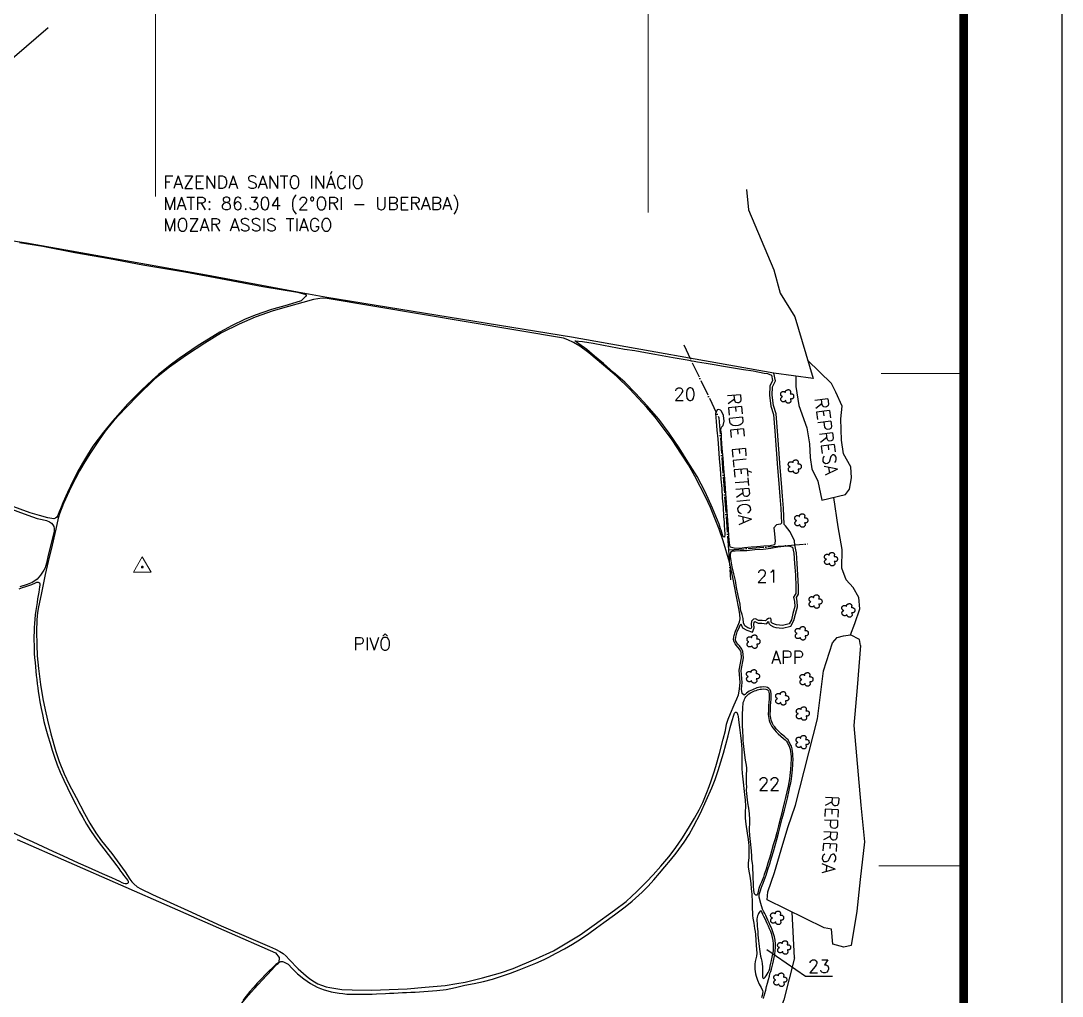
# Model space of a CAD drawing. Header units: millimetres. Extents: x 736981 to 740131, y 7801578 to 7806033.
# Drawn here: x 738545 to 740131, y 7803052 to 7804537 of the extents above; entities that cross this region are included whole.
import ezdxf

# ---------------------------------------------------------------- set-up
doc = ezdxf.new("R2010")
doc.units = ezdxf.units.MM
for name, pattern in [('ACAD_ISO04W100', [30, 24, -3, 0, -3]), ('CONTINUO', [0]), ('LIN0', [0])]:
    doc.linetypes.add(name, pattern=pattern)
for name, color, linetype, lineweight in [('0114000007', 1, 'Continuous', 25), ('0114000007020', 5, 'Continuous', 25), ('0114000007021', 5, 'Continuous', 25), ('0114000007022', 5, 'Continuous', 25), ('0114000007023', 5, 'Continuous', 25), ('0114000007024', 5, 'Continuous', 25), ('0114000007025', 5, 'Continuous', 25), ('0114000007026', 5, 'Continuous', 25), ('0114000007027', 5, 'Continuous', 25), ('MALHA', 253, 'Continuous', 13), ('RESERVA', 3, 'Continuous', 0)]:
    doc.layers.add(name, color=color, linetype=linetype, lineweight=lineweight)
for name, color, linetype in [("CURSOS_D'AGUA", 174, 'Continuous'), ('MARGEM', 7, 'CONTINUO'), ('MATO', 94, 'Continuous'), ('PIVO', 5, 'Continuous'), ('REDE_DE_LUZ', 6, 'Continuous'), ('TEXTO', 7, 'Continuous')]:
    doc.layers.add(name, color=color, linetype=linetype)
doc.styles.add('ROMANS', font='', dxfattribs={"height": 0.2})
doc.styles.add('SIMPLEX', font='simplex', dxfattribs={"height": 0.2})
doc.styles.get('ROMANS').set_extended_font_data('romans.shx')

# ---------------------------------------------------------------- blocks, each defined once
blk = doc.blocks.new('mato')
at = {"layer": 'MATO', "color": 94, "linetype": 'CONTINUO'}
blk.add_lwpolyline([(734601.6, 7824194.7), (734600.8, 7824194.1), (734600, 7824193.3), (734599.1, 7824192.6), (734598, 7824192.3), (734596.9, 7824192.2), (734595.8, 7824192.2), (734594.9, 7824192.4), (734594.2, 7824192.7), (734593.5, 7824193.1), (734592.9, 7824193.6), (734592.3, 7824194.1), (734591.8, 7824194.7), (734591.5, 7824195.3), (734591.3, 7824195.9), (734591.2, 7824196.6), (734591, 7824197.5), (734591, 7824198.4), (734591, 7824199.3), (734591.2, 7824200), (734591.5, 7824200.5), (734591.9, 7824201), (734592.1, 7824201.5), (734592.4, 7824201.9), (734592.8, 7824202.3), (734594.2, 7824203.2), (734594.7, 7824203.6), (734594.5, 7824203.7), (734593.5, 7824204), (734593.1, 7824204.2), (734592.7, 7824204.5), (734592.3, 7824204.9), (734591.8, 7824205.6), (734591.3, 7824206.3), (734590.9, 7824207.1), (734590.7, 7824208), (734590.6, 7824208.8), (734590.7, 7824209.7), (734590.9, 7824210.7), (734591.3, 7824211.6), (734591.7, 7824212.4), (734592, 7824212.8), (734592.3, 7824213.1), (734592.7, 7824213.4), (734593.3, 7824213.8), (734593.9, 7824214.2), (734594.6, 7824214.5), (734595.3, 7824214.7), (734596, 7824214.8), (734596.6, 7824214.8), (734597.2, 7824214.8), (734597.8, 7824214.7), (734598.2, 7824214.6), (734598.7, 7824214.4), (734599.1, 7824214.3), (734599.5, 7824214), (734600, 7824213.4), (734600.5, 7824213), (734600.9, 7824212.8), (734601.1, 7824213.4), (734601.2, 7824214.2), (734601.3, 7824215.1), (734601.4, 7824215.5), (734601.5, 7824215.8), (734602, 7824216.5), (734602.3, 7824217), (734602.7, 7824217.4), (734603.2, 7824217.6), (734603.7, 7824217.8), (734604.3, 7824218), (734605.3, 7824218.4), (734605.8, 7824218.6), (734606.3, 7824218.7), (734606.9, 7824218.8), (734607.5, 7824218.8), (734608, 7824218.8), (734608.6, 7824218.7), (734609.1, 7824218.6), (734609.5, 7824218.4), (734610, 7824218.1), (734610.4, 7824217.9), (734610.7, 7824217.6), (734611, 7824217.2), (734611.3, 7824216.8), (734611.7, 7824216.3), (734611.9, 7824215.7), (734612.2, 7824215.1), (734612.4, 7824214.6), (734612.5, 7824214), (734612.5, 7824213.3), (734612.2, 7824212.1), (734611.9, 7824210.9), (734611.7, 7824210), (734612.4, 7824209.8), (734613.2, 7824209.9), (734614.1, 7824210), (734614.7, 7824209.9), (734615.4, 7824209.8), (734616, 7824209.5), (734616.6, 7824209.1), (734617.3, 7824208.6), (734617.8, 7824208.1), (734618.2, 7824207.9), (734618.6, 7824207.5), (734618.8, 7824207), (734619, 7824205.5), (734619.1, 7824203.9), (734619.1, 7824202.4), (734618.8, 7824201.5), (734618.4, 7824200.9), (734618, 7824200.3), (734617.5, 7824199.8), (734617, 7824199.3), (734616.5, 7824199), (734615.7, 7824198.7), (734614.9, 7824198.5), (734614.1, 7824198.3), (734613.3, 7824198.6), (734612.6, 7824198.7), (734612.1, 7824198.5), (734612.3, 7824197.3), (734613.2, 7824194.3), (734613.1, 7824193.5), (734613, 7824192.9), (734612.3, 7824191.8), (734611.9, 7824191.2), (734611.4, 7824190.7), (734611, 7824190.3), (734610.6, 7824189.9), (734610.1, 7824189.6), (734609.5, 7824189.4), (734608.8, 7824189.2), (734608.2, 7824189.2), (734607.5, 7824189.1), (734606.8, 7824189.2), (734605.7, 7824189.3), (734605.3, 7824189.5), (734604.8, 7824189.7), (734604.2, 7824190.1), (734603.7, 7824190.7), (734603.2, 7824191.3), (734602.7, 7824191.7), (734602.3, 7824192.2), (734602, 7824192.7), (734601.9, 7824194.3), (734601.7, 7824195)], dxfattribs=at)

msp = doc.modelspace()

# ---------------------------------------------------------------- linework, layer by layer
at = {"layer": '0114000007', "linetype": 'Continuous'}
for points in [[(739675.7, 7803048.4), (739676.7, 7803052.2), (739677.8, 7803055.8), (739679.2, 7803061.1), (739680.6, 7803066.4), (739682.1, 7803071.6), (739683.6, 7803077), (739685.1, 7803082.4), (739685.6, 7803086.2), (739687.2, 7803089.5), (739688.1, 7803092.9), (739689, 7803096.7), (739689.9, 7803101.1), (739691, 7803105.7), (739692, 7803110.4), (739693.1, 7803115.5), (739693.8, 7803120.7), (739694.2, 7803126), (739694.2, 7803131.5), (739693.6, 7803137), (739692.6, 7803142), (739691.2, 7803146.8), (739689.6, 7803151.4), (739687.8, 7803155.6), (739686.1, 7803159.6), (739684.3, 7803163.6), (739682.5, 7803167.4), (739680.8, 7803171), (739679.2, 7803174.4), (739677.7, 7803177.4), (739676.4, 7803180), (739674.5, 7803184.3), (739671.6, 7803193.1), (739669, 7803202.6), (739669.3, 7803205.7), (739669.9, 7803207.9), (739671.1, 7803212.7), (739672.2, 7803216.2), (739673.7, 7803220.1), (739675.3, 7803224), (739678.5, 7803231.9), (739679.9, 7803235.9), (739682.5, 7803244.4), (739685.2, 7803253.2), (739688.2, 7803262.4), (739690.8, 7803271.9), (739693.5, 7803281.2), (739696.2, 7803290.5), (739698.8, 7803300.1), (739701.4, 7803310.1), (739704.4, 7803322.1), (739707.6, 7803334.8), (739710.7, 7803347.3), (739712.2, 7803353.4), (739714.8, 7803365.3), (739716, 7803371.1), (739717.2, 7803376.8), (739718.2, 7803382.3), (739719, 7803387.4), (739720.1, 7803396.6), (739720.6, 7803405.1), (739720.8, 7803413.1), (739720.7, 7803417), (739720.4, 7803420.8), (739720, 7803424.6), (739719.3, 7803428.5), (739718.2, 7803432.3), (739716.6, 7803435.7), (739715.1, 7803439), (739713.2, 7803441.9), (739710.9, 7803444.4), (739708.3, 7803446.7), (739702.9, 7803451.4), (739700.1, 7803453.8), (739697.5, 7803456.3), (739695, 7803459), (739692.9, 7803461.7), (739691, 7803464.2), (739689.5, 7803466.8), (739688.3, 7803469.5), (739687.4, 7803472.3), (739686.7, 7803475.1), (739686.3, 7803477.9), (739686.1, 7803480.8), (739686.2, 7803487.2), (739686.4, 7803490.3), (739686.5, 7803493.5), (739687.1, 7803500), (739687.3, 7803503.1), (739687.5, 7803506.1), (739687.5, 7803509.3), (739687.4, 7803512.4), (739687, 7803515.6), (739685.8, 7803518.5), (739684.1, 7803520.4), (739682.1, 7803521.8), (739680, 7803522.5), (739676.5, 7803522.8), (739672.5, 7803522.5), (739670.2, 7803522.2), (739668.1, 7803521.7), (739665.8, 7803521.1), (739663.4, 7803520.3), (739661.1, 7803519.4), (739658.8, 7803518.4), (739656.5, 7803517.4), (739654.2, 7803516.1), (739652, 7803514.7), (739649.9, 7803513.1), (739648.1, 7803511.4), (739646.4, 7803510.1), (739643.2, 7803512.9), (739642.2, 7803519.2), (739643.2, 7803529.2), (739641.9, 7803547.9), (739645.2, 7803566.8), (739644.5, 7803576.7), (739643.8, 7803578.1), (739641.6, 7803581.8), (739639.2, 7803585.3), (739636.9, 7803587.7), (739635.1, 7803590), (739633.9, 7803592.6), (739633.3, 7803595.1), (739633.7, 7803598.6), (739634.1, 7803600.4), (739635.8, 7803606.4), (739639.3, 7803614.3), (739641.5, 7803619), (739643.9, 7803612.9), (739650.2, 7803608.9), (739659.2, 7803606), (739661.7, 7803612.7), (739661.2, 7803618.4), (739661.4, 7803621), (739662.5, 7803622.1), (739662.8, 7803622.1), (739667.5, 7803619.6), (739673.5, 7803619.8), (739680.6, 7803618.9), (739683.6, 7803622.3), (739683.7, 7803619.5), (739686.5, 7803616.7), (739691.1, 7803614.4), (739694.5, 7803613.4), (739704.7, 7803612), (739717.4, 7803615.1), (739722.2, 7803623.6), (739724.5, 7803633.4), (739727.4, 7803644.8), (739726.8, 7803653.2), (739725.8, 7803658.7), (739729, 7803664), (739729.1, 7803675.4), (739728.3, 7803693.5), (739727.1, 7803710.9), (739726.1, 7803726.8), (739723.7, 7803738.4), (739722.9, 7803745.2), (739716.6, 7803758.8), (739709.5, 7803768.2), (739707.2, 7803770.3), (739706, 7803794.7), (739704.8, 7803813.1), (739703.3, 7803833), (739701.3, 7803856.9), (739698.9, 7803884.6), (739697, 7803912.3), (739694.9, 7803938.6), (739690.8, 7803951.2), (739688.9, 7803967.2), (739689.6, 7803979.8), (739693.9, 7803988.8), (739691.3, 7804000.6), (739383.3, 7804055.5), (739010.8, 7804115.6), (738966, 7804123.7), (738827.4, 7804149.7), (738553.3, 7804198.7), (738420.4, 7804218.5)], [(738539.5, 7803290.2), (738932.5, 7803117.8), (738938.4, 7803110.6), (738937.5, 7803102.9), (738933.4, 7803100), (738928.4, 7803095.6), (738923.1, 7803090.3), (738917.3, 7803084.6), (738911.4, 7803078.4), (738905.4, 7803071.9), (738899.5, 7803065.3), (738893.7, 7803058.7), (738888.2, 7803052), (738882.9, 7803045.4)]]:
    msp.add_lwpolyline(points, dxfattribs=at)
at = {"layer": '0114000007020'}
msp.add_lwpolyline([(739622.3, 7803762.7), (739621, 7803782.6), (739620.1, 7803796.6), (739618.8, 7803810.7), (739618.1, 7803825.1), (739616.9, 7803839.4), (739615.6, 7803855.1), (739614.3, 7803870.9), (739613, 7803886), (739611.8, 7803901.1), (739611.6, 7803907.4), (739611, 7803914.3), (739611.6, 7803918.4), (739614.3, 7803920.6), (739615.8, 7803927.2), (739614.7, 7803935.9), (739611.9, 7803942.8), (739610.4, 7803944.1), (739607.8, 7803945.1), (739605.1, 7803944.5), (739605.1, 7803944.5), (739602.5, 7803939.3), (739603.7, 7803926.8), (739604.9, 7803913.9), (739606, 7803900.6), (739607.1, 7803885.6), (739608.5, 7803870.4), (739609.7, 7803854.6), (739611, 7803838.9), (739612.2, 7803824.7), (739612.9, 7803810.3), (739614.2, 7803796.2), (739615.1, 7803782.2), (739615.7, 7803773.5), (739615.9, 7803769.1), (739616.1, 7803767.8), (739616.4, 7803762.9), (739617.1, 7803754.7), (739616.2, 7803750.6), (739614.4, 7803751.4), (739613.3, 7803754.1), (739611.5, 7803761.3), (739610.4, 7803763.6), (739608.4, 7803770.4), (739598.3, 7803795.1), (739587.2, 7803819.6), (739574.7, 7803843.1), (739560.8, 7803865.6), (739547.2, 7803886.7), (739532, 7803909), (739516.3, 7803930.6), (739498.8, 7803950.8), (739481.1, 7803970), (739464.8, 7803986.6), (739447.5, 7804001.5), (739432.1, 7804015.2), (739418.6, 7804026.3), (739406.7, 7804036.7), (739394.8, 7804045), (739388.6, 7804049.5), (739400.4, 7804048.6), (739416.4, 7804046.1), (739432.3, 7804043.1), (739464.1, 7804037.2), (739479.6, 7804034.8), (739495.9, 7804031.9), (739510.5, 7804029.4), (739538.3, 7804024.5), (739550.2, 7804022.3), (739559.5, 7804020.8), (739575.5, 7804017.8), (739588.3, 7804015.5), (739600.7, 7804013.7), (739614.9, 7804011.4), (739645.5, 7804006.2), (739660.3, 7804003.9), (739676.7, 7804000.7), (739682.1, 7803999.8), (739687.8, 7803997.6), (739689.7, 7803989.3), (739685.6, 7803980.8), (739684.9, 7803967.1), (739686.9, 7803950.4), (739690.9, 7803937.8), (739693, 7803912), (739694.9, 7803884.3), (739697.3, 7803856.5), (739699.3, 7803832.7), (739700.8, 7803812.9), (739702, 7803794.5), (739703.1, 7803772.1), (739701.5, 7803770.8), (739695.6, 7803769.6), (739691.6, 7803764.8), (739692.4, 7803755.8), (739693.6, 7803744.7), (739692.3, 7803739.1), (739685.8, 7803737.8), (739676.3, 7803736.8), (739665.8, 7803736.1), (739657, 7803735.5), (739647.1, 7803734.7), (739639.3, 7803733.6), (739631, 7803734), (739625.2, 7803735.7), (739623.9, 7803741.9), (739623.2, 7803752.4)], close=True, dxfattribs=at)
at = {"layer": '0114000007021'}
msp.add_lwpolyline([(739628.6, 7803729.8), (739632.7, 7803730.1), (739640.4, 7803730.4), (739650.3, 7803730.7), (739662.7, 7803731.8), (739675.2, 7803732.6), (739687, 7803733.9), (739697.4, 7803735.9), (739706.6, 7803737.2), (739714.5, 7803737.6), (739720.2, 7803735.5), (739722.1, 7803726.3), (739723.1, 7803710.7), (739724.3, 7803693.2), (739725.1, 7803675.3), (739725, 7803665.2), (739721.6, 7803659.4), (739722.8, 7803652.7), (739723.4, 7803645.2), (739720.7, 7803634.4), (739718.5, 7803625), (739718.5, 7803625), (739714.8, 7803618.6), (739704.5, 7803616.1), (739695.4, 7803617.3), (739692.6, 7803618.2), (739688.9, 7803620), (739687.6, 7803621.2), (739687.5, 7803625.1), (739686.8, 7803627.3), (739683.5, 7803627.1), (739681, 7803625.4), (739679, 7803623.2), (739673.7, 7803623.8), (739668.4, 7803623.7), (739663.7, 7803626.2), (739660.8, 7803625.9), (739657.5, 7803622.9), (739657.2, 7803618.4), (739657.6, 7803613.3), (739656.7, 7803611), (739651.9, 7803612.5), (739647.2, 7803615.6), (739645.3, 7803620.2), (739644.6, 7803626.7), (739643.5, 7803632.8), (739641.4, 7803638.8), (739640.9, 7803642.6), (739640.3, 7803648.5), (739637.3, 7803662.1), (739634.9, 7803673.9), (739633, 7803684.9), (739630.4, 7803695.1), (739628.1, 7803705.7), (739626.3, 7803714.6), (739625.7, 7803721.5), (739625.6, 7803723), (739625.8, 7803728.2), (739628.6, 7803729.8)], close=True, dxfattribs=at)
at = {"layer": '0114000007022', "elevation": 528.1}
msp.add_lwpolyline([(739648, 7803506), (739649, 7803507.8), (739650.2, 7803509.3), (739651.8, 7803510.8), (739653.7, 7803512.2), (739655.8, 7803513.5), (739657.9, 7803514.7), (739660, 7803515.7), (739662.3, 7803516.6), (739664.5, 7803517.5), (739666.7, 7803518.2), (739668.7, 7803518.8), (739670.8, 7803519.2), (739672.8, 7803519.5), (739676.5, 7803519.8), (739679.4, 7803519.5), (739680.8, 7803519), (739682.1, 7803518.1), (739683.2, 7803516.9), (739684, 7803514.8), (739684.4, 7803512.1), (739684.5, 7803509.2), (739684.5, 7803506.2), (739684.3, 7803503.3), (739684.1, 7803500.2), (739683.5, 7803493.7), (739683.4, 7803490.5), (739683.2, 7803487.3), (739683.1, 7803480.8), (739683.3, 7803477.6), (739683.7, 7803474.5), (739684.5, 7803471.4), (739685.5, 7803468.4), (739686.8, 7803465.4), (739688.5, 7803462.5), (739690.5, 7803459.9), (739692.7, 7803457.1), (739695.3, 7803454.2), (739698.1, 7803451.5), (739706.3, 7803444.4), (739708.8, 7803442.3), (739710.8, 7803440.1), (739712.5, 7803437.5), (739715.4, 7803431.2), (739716.4, 7803427.8), (739717, 7803424.1), (739717.4, 7803420.5), (739717.7, 7803416.8), (739717.8, 7803413.1), (739717.6, 7803405.2), (739717.1, 7803396.9), (739716, 7803387.8), (739715.3, 7803382.8), (739714.3, 7803377.3), (739713.1, 7803371.7), (739709.2, 7803354.1), (739707.8, 7803348), (739704.7, 7803335.5), (739701.5, 7803322.8), (739698.5, 7803310.9), (739695.9, 7803300.9), (739693.3, 7803291.3), (739690.6, 7803282), (739687.9, 7803272.7), (739685.3, 7803263.3), (739682.4, 7803254.1), (739679.7, 7803245.3), (739677, 7803236.9), (739675.7, 7803232.9), (739672.5, 7803225.2), (739670.9, 7803221.2), (739669.3, 7803217.2), (739668.2, 7803213.5), (739667, 7803208.7), (739666.6, 7803207.1), (739665.4, 7803205.5), (739664.2, 7803205.8), (739663.1, 7803206.4), (739662.3, 7803207.8), (739661.6, 7803209.9), (739661.3, 7803212.8), (739660.8, 7803219.8), (739660.2, 7803235.9), (739659.7, 7803247.5), (739659.3, 7803250.6), (739658.9, 7803253.6), (739658.2, 7803260.3), (739658, 7803264.3), (739657.5, 7803273.2), (739657, 7803277.9), (739656.7, 7803282.6), (739656.2, 7803287.3), (739655.1, 7803296.2), (739654.6, 7803304.8), (739654.7, 7803309), (739655, 7803313), (739655.2, 7803316.9), (739655.2, 7803320.9), (739654.5, 7803329.3), (739653.3, 7803337.9), (739651.9, 7803346.3), (739651.3, 7803350.7), (739650.6, 7803360.6), (739650.1, 7803365.6), (739650.2, 7803370.5), (739650, 7803375.6), (739649.7, 7803380.6), (739649.7, 7803385.6), (739649.9, 7803390.3), (739650.3, 7803394.8), (739650.2, 7803399.2), (739649.8, 7803403.3), (739648.6, 7803411.2), (739647.5, 7803418.9), (739646.4, 7803427.2), (739645.4, 7803436.7), (739645, 7803441.6), (739644.8, 7803446.4), (739644.1, 7803455.5), (739643.8, 7803463.9), (739643.6, 7803467.7), (739643.6, 7803475), (739644, 7803481.4), (739644, 7803484.3), (739644.2, 7803487), (739644.3, 7803491.9), (739644.7, 7803496.7), (739645, 7803499.1), (739646.1, 7803502), (739647.1, 7803504.2)], close=True, dxfattribs=at)
at = {"layer": '0114000007023', "elevation": 521.4}
msp.add_lwpolyline([(739670.6, 7803181), (739669.4, 7803179.2), (739668.3, 7803177.8), (739667.6, 7803176.2), (739666.7, 7803174.2), (739666.1, 7803172.1), (739665.7, 7803169.2), (739665.7, 7803166.2), (739666, 7803162.8), (739666.3, 7803158.5), (739666.6, 7803154.1), (739667, 7803149.7), (739667.4, 7803145.2), (739667.9, 7803140.7), (739668.2, 7803136.2), (739668.7, 7803131.8), (739669.2, 7803127.6), (739669.6, 7803123.5), (739670, 7803119.6), (739670.6, 7803116), (739671.1, 7803112.6), (739672.1, 7803109.1), (739673, 7803105.1), (739673.7, 7803100.8), (739674.2, 7803096.3), (739674.4, 7803091.9), (739674.5, 7803087.9), (739674.3, 7803084.7), (739674.1, 7803082.4), (739674.2, 7803080.9), (739674.7, 7803079.6), (739675.7, 7803078.8), (739676.8, 7803079.3), (739678.2, 7803080.7), (739679.7, 7803082.9), (739681.4, 7803085.3), (739683, 7803087.7), (739684.4, 7803090.6), (739685.2, 7803093.7), (739686, 7803097.4), (739687, 7803101.8), (739688, 7803106.3), (739689.1, 7803111.1), (739690.1, 7803116), (739690.8, 7803121), (739691.2, 7803126.1), (739691.2, 7803131.4), (739690.7, 7803136.5), (739689.7, 7803141.3), (739688.4, 7803145.9), (739686.8, 7803150.3), (739685, 7803154.5), (739683.3, 7803158.4), (739681.6, 7803162.4), (739679.8, 7803166.1), (739679.8, 7803166.1), (739678.1, 7803169.7), (739676.5, 7803173.1), (739675, 7803176.1), (739673.7, 7803178.8), (739672.6, 7803181.2)], close=True, dxfattribs=at)
at = {"layer": '0114000007024', "linetype": 'Continuous', "elevation": 535.2}
msp.add_lwpolyline([(738871.8, 7803029.3), (738891.2, 7803052.6), (738905.6, 7803068.9), (738919.4, 7803083.6), (738927.6, 7803092.6), (738931, 7803096.3), (738933.8, 7803099.3), (738936.6, 7803101.7), (738938.8, 7803103.3), (738940.6, 7803104.3), (738943.2, 7803104.4), (738944.8, 7803104), (738947.9, 7803102.7), (738951.7, 7803100.3), (738958.2, 7803094.1), (738966.3, 7803085.9), (738976, 7803077.9), (738985.8, 7803070.9), (738996, 7803065.5), (739001.3, 7803063.3), (739006.7, 7803061.5), (739012.1, 7803059.9), (739017.6, 7803058.6), (739023.5, 7803057.4), (739029.4, 7803056.4), (739035.2, 7803055.6), (739041.2, 7803055), (739047.4, 7803054.9), (739053.7, 7803054.8), (739060.1, 7803054.9), (739066.7, 7803055), (739073.2, 7803054.9), (739079.8, 7803054.9), (739086.5, 7803055.1), (739100, 7803055.8), (739106.5, 7803056.2), (739113.1, 7803056.5), (739119.6, 7803056.8), (739125.9, 7803057.1), (739132.3, 7803057.2), (739138.7, 7803057.6), (739145.3, 7803058), (739151.8, 7803058.5), (739165, 7803059.3), (739178.4, 7803060.4), (739192.3, 7803062), (739206.7, 7803065), (739221.1, 7803068.3), (739235.3, 7803071.2), (739249.5, 7803074.2), (739263.3, 7803077.8), (739276.9, 7803082), (739290.4, 7803086.9), (739303.7, 7803092), (739316.5, 7803097.1), (739329.3, 7803102), (739341.9, 7803107.7), (739348.1, 7803110.8), (739360.3, 7803117.3), (739372.6, 7803123.7), (739384.8, 7803130.8), (739397.3, 7803138.5), (739409.6, 7803147.1), (739421.5, 7803155.6), (739432.8, 7803163.8), (739449, 7803175.5), (739464.9, 7803188), (739475.6, 7803196.5), (739480.7, 7803201), (739490.8, 7803210.2), (739500.2, 7803219.4), (739508.9, 7803229.1), (739517.2, 7803239), (739525.6, 7803248.7), (739534, 7803258.8), (739542.8, 7803269.5), (739555, 7803286.1), (739562.4, 7803297.9), (739569.3, 7803310.2), (739579.6, 7803330.2), (739588.7, 7803349.8), (739597.1, 7803368.8), (739602.4, 7803381.9), (739606.8, 7803395.2), (739608.9, 7803402), (739614.8, 7803421.9), (739618.6, 7803434.8), (739621.9, 7803448), (739625.2, 7803460.8), (739628.3, 7803471.5), (739630.7, 7803479.5), (739631.8, 7803482.5), (739632.9, 7803484.5), (739634.2, 7803484.4), (739635.2, 7803483.7), (739635.9, 7803482.7), (739636.4, 7803481.2), (739636.8, 7803479.5), (739637.1, 7803477.4), (739638.4, 7803468.4), (739639.3, 7803460.9), (739640.7, 7803448.6), (739641.6, 7803440), (739642.6, 7803427.9), (739642.9, 7803415.7), (739642.7, 7803407.3), (739642.6, 7803399.1), (739643.3, 7803390.8), (739643.8, 7803386.6), (739644.9, 7803377.7), (739645.9, 7803368.2), (739647, 7803359), (739647.9, 7803350.3), (739648.4, 7803341.3), (739648, 7803332.1), (739647.8, 7803323), (739648.2, 7803318.4), (739648.8, 7803313.8), (739650.9, 7803299.8), (739652.2, 7803290.5), (739652.7, 7803285.8), (739653.2, 7803280.8), (739653.5, 7803275.9), (739653.5, 7803266.6), (739653.3, 7803262.3), (739652.6, 7803254.6), (739652.5, 7803251.4), (739652.6, 7803248.5), (739653.5, 7803241.9), (739654.8, 7803234.6), (739655.5, 7803230.9), (739656.4, 7803223.2), (739657, 7803215), (739657.4, 7803211), (739657.8, 7803207.2), (739657.9, 7803203.2), (739658.3, 7803198.9), (739658.6, 7803185.9), (739658.9, 7803178.1), (739659.1, 7803174.4), (739659.6, 7803170.7), (739661.2, 7803163.1), (739661.8, 7803159.1), (739662.3, 7803154.9), (739662.9, 7803150.3), (739663.4, 7803145.7), (739664.7, 7803128.9), (739665.4, 7803117.1), (739665, 7803112.7), (739664.2, 7803108.6), (739663.3, 7803104.6), (739662.8, 7803100.6), (739662.6, 7803096.7), (739662.6, 7803093), (739662.9, 7803089.4), (739663.4, 7803085.7), (739664.4, 7803082.3), (739666.9, 7803076.1), (739669.3, 7803070.1), (739670.6, 7803067.3), (739672, 7803064.8), (739674.3, 7803060.3), (739674.7, 7803058.1), (739674.5, 7803055.8), (739673.8, 7803052.9), (739672.8, 7803049.3)], dxfattribs=at)
at = {"layer": '0114000007025', "elevation": 555.4}
msp.add_lwpolyline([(738542.3, 7803672.2), (738547.6, 7803673.9), (738552.3, 7803675.4), (738556.9, 7803676.9), (738561.5, 7803678.5), (738567.1, 7803681.2), (738569, 7803682), (738571.3, 7803682.3), (738572.4, 7803681.8), (738573.3, 7803681), (738573.7, 7803679.8), (738573.7, 7803677.9), (738573.3, 7803675), (738572.8, 7803671.2), (738572.2, 7803667), (738571.3, 7803662.1), (738570.4, 7803656.7), (738569.5, 7803651.1), (738568.8, 7803645.3), (738567.8, 7803639.2), (738566.9, 7803632.7), (738566.1, 7803626), (738565.6, 7803619.4), (738565.2, 7803613), (738565, 7803606.5), (738564.8, 7803599.9), (738564.8, 7803593.2), (738565, 7803586.5), (738565, 7803579.9), (738565.3, 7803573.4), (738565.9, 7803566.8), (738566.6, 7803560.1), (738567.3, 7803553.2), (738567.8, 7803546.6), (738568.2, 7803540.2), (738569, 7803533.8), (738569.9, 7803527.4), (738570.7, 7803521.4), (738571.4, 7803515.7), (738572.2, 7803510.2), (738574, 7803499.9), (738575.9, 7803490), (738577.8, 7803480.6), (738580.1, 7803470.2), (738582.7, 7803458.9), (738585.9, 7803448), (738589.3, 7803436.9), (738592.5, 7803426.5), (738595.9, 7803415.6), (738600.1, 7803404.3), (738604.7, 7803393), (738610.1, 7803380.9), (738615.8, 7803369.2), (738621.1, 7803358.4), (738628.4, 7803343.5), (738633.5, 7803333.7), (738639.3, 7803323.6), (738644.8, 7803313.8), (738650.7, 7803304), (738657.3, 7803294.4), (738663.9, 7803285.1), (738671, 7803276.2), (738684.3, 7803258.7), (738691.2, 7803250), (738694.2, 7803246), (738696.8, 7803242.3), (738699.2, 7803239.2), (738701.4, 7803236.1), (738703.5, 7803233), (738705.1, 7803230.9), (738707.7, 7803227.8), (738708.3, 7803226.7), (738708.4, 7803225.6), (738708.1, 7803224.4), (738707.1, 7803223.2), (738705.6, 7803222.6), (738703.8, 7803222.7), (738701.8, 7803223.3), (738699.3, 7803224.5), (738695.4, 7803226.4), (738689.9, 7803228.9), (738683.4, 7803231.8), (738669.3, 7803238.1), (738647.7, 7803247.7), (738632.7, 7803254.4), (738625.2, 7803258), (738609.8, 7803265.1), (738594.3, 7803272.1), (738578.7, 7803279.2), (738563.4, 7803286.1), (738548.8, 7803293), (738534, 7803299.9)], dxfattribs=at)
at = {"layer": '0114000007026'}
msp.add_lwpolyline([(738515.2, 7803799), (738555.7, 7803784.2), (738569.5, 7803779.4), (738577.2, 7803777.5), (738583.7, 7803776), (738588.6, 7803774), (738591.4, 7803772), (738593.6, 7803769.5), (738594.9, 7803766.9), (738595.7, 7803763.9), (738595.4, 7803759.7), (738592.6, 7803747.1), (738586.7, 7803723.1), (738583.8, 7803711), (738581.7, 7803704), (738579.9, 7803700.6), (738574.9, 7803693), (738569.5, 7803686.9), (738566.4, 7803684.3), (738561.9, 7803681.8), (738554.5, 7803678.8), (738543.4, 7803675.1)], dxfattribs=at)
at = {"layer": '0114000007027'}
msp.add_lwpolyline([(738542.8, 7804199.5), (738578.4, 7804193.8), (738627.1, 7804184.4), (738680.1, 7804175), (738730.7, 7804165.7), (738794.6, 7804154.8), (738856.8, 7804143.2), (738913.6, 7804132.7), (738966, 7804123.7), (738977.2, 7804121), (738978.7, 7804120.4), (738979.1, 7804119.9), (738979.1, 7804119), (738978.5, 7804117.5), (738975.4, 7804114.2), (738972.8, 7804111.7), (738971.7, 7804110.5), (738950.3, 7804104.3), (738926.5, 7804097.3), (738901.9, 7804088.9), (738885.2, 7804082.1), (738866.8, 7804073.1), (738847.9, 7804062.7), (738830.7, 7804052.4), (738815.1, 7804042.7), (738786.2, 7804022.9), (738772.3, 7804012.6), (738754.6, 7803998.4), (738744.6, 7803989.8), (738728.7, 7803974.4), (738707.7, 7803954), (738684.4, 7803927.5), (738670.6, 7803910.9), (738654.7, 7803889.1), (738646.3, 7803875.9), (738638.7, 7803863.2), (738631.2, 7803850.3), (738624.3, 7803837.3), (738615.7, 7803818.8), (738608.6, 7803802.8), (738605.2, 7803794.1), (738603.4, 7803789.5), (738601.2, 7803783.8), (738599.9, 7803781.2), (738597.7, 7803779.8), (738595.2, 7803778.9), (738586.2, 7803780.3), (738573.3, 7803783.6), (738559.3, 7803787.7), (738528.4, 7803798.8)], dxfattribs=at)
at = {"layer": "CURSOS_D'AGUA", "color": 174, "linetype": 'Continuous'}
for points in [[(739725, 7803995.2), (739725.1, 7803980.3), (739729.6, 7803951.2), (739741.9, 7803917.3), (739745.8, 7803892.7), (739746.8, 7803872.3), (739749.5, 7803855), (739758.4, 7803835.9), (739764.8, 7803807.1), (739800.6, 7803815.5), (739806.5, 7803823.9), (739809.6, 7803841), (739808.6, 7803858), (739797.8, 7803877.7), (739794.4, 7803898.6), (739793.5, 7803930.9), (739795.6, 7803950.2), (739785.8, 7803971.4), (739779.3, 7803984.8), (739743, 7804020.4)], [(739808.4, 7803601.9), (739815.1, 7803619.4), (739822.4, 7803641.5), (739820.8, 7803658.7), (739812.5, 7803674.2), (739801.6, 7803685.8), (739795.3, 7803703.3), (739795.4, 7803732.2), (739789.3, 7803766.5), (739783, 7803811.4)], [(739781, 7803590), (739788.1, 7803598.1), (739797.5, 7803600.7), (739808.4, 7803601.9)], [(739823.4, 7803585.7), (739822.1, 7803594.8), (739808.4, 7803601.9)], [(739823.4, 7803585.7), (739818.6, 7803521.8), (739813.4, 7803464.2), (739823.8, 7803342.4), (739829.8, 7803286.7), (739823, 7803229.3), (739817.7, 7803181), (739809.3, 7803129), (739797.9, 7803126.4), (739781.5, 7803130.7), (739779.2, 7803153.7), (739768, 7803155.7), (739681.4, 7803198.3), (739682.4, 7803210.7), (739692.3, 7803239.9), (739702.7, 7803274.6), (739712.8, 7803308.8), (739724.5, 7803342.4), (739758, 7803474.3), (739767.3, 7803547), (739781, 7803590)], [(739723, 7803110.3), (739719.6, 7803179.5)], [(739723, 7803110.3), (739706.6, 7803046.1), (739692.4, 7803009.1), (739646.3, 7802919.2), (739638.3, 7802883.6), (739592.4, 7802786.9), (739551, 7802712.8), (739550.6, 7802667.5), (739476.9, 7802499)]]:
    msp.add_lwpolyline(points, dxfattribs=at)
at = {"layer": 'MALHA'}
for points in [[(738750, 7804269.6), (738750, 7805598.6)], [(739500, 7804245.4), (739500, 7804934.1)], [(739855.1, 7804000), (739980.6, 7804000)], [(739851.5, 7803250), (739980.6, 7803250)]]:
    msp.add_lwpolyline(points, dxfattribs=at)
at = {"layer": 'MARGEM', "color": 174, "linetype": 'LIN0'}
msp.add_line((740130.6, 7801578, 1127.4), (740130.6, 7806033, 1127.4), dxfattribs=at)
at = {"layer": 'MARGEM', "color": 174, "linetype": 'LIN0', "const_width": 13.6, "elevation": 1127.4, "flags": 128}
msp.add_lwpolyline([(739980.6, 7802079.5), (739980.6, 7805883), (737130.6, 7805883), (737130.6, 7802079.5)], close=True, dxfattribs=at)
at = {"layer": 'PIVO'}
msp.add_lwpolyline([(739592.8, 7803371.2), (739596.2, 7803379.9), (739600.4, 7803391.9), (739603.3, 7803401.5), (739608.9, 7803421.5), (739614.4, 7803443.1), (739617.9, 7803456.2), (739619.6, 7803466.1), (739622.2, 7803473.5), (739625.3, 7803482.2), (739631.2, 7803495.4), (739635.2, 7803504.5), (739637.7, 7803510.8), (739638.3, 7803513.4), (739639.3, 7803519.6), (739640.2, 7803529.3), (739638.9, 7803548.1), (739642.2, 7803567), (739641.6, 7803575.8), (739641.1, 7803576.6), (739639.1, 7803580.2), (739636.9, 7803583.4), (739634.6, 7803585.7), (739632.5, 7803588.4), (739631, 7803591.6), (739630.3, 7803595), (739630.7, 7803599.1), (739631.2, 7803601.2), (739633, 7803607.4), (739636.6, 7803615.6), (739639.4, 7803621.6), (739640.3, 7803626.3), (739639.7, 7803632.8), (739638.6, 7803639.7), (739634, 7803663), (739629.1, 7803689.5), (739623.8, 7803712.8), (739614.3, 7803745.2), (739608.1, 7803763), (739595.2, 7803796.1), (739588.2, 7803811.2), (739571.4, 7803843.6), (739561.4, 7803861.1), (739550.8, 7803877.1), (739536.9, 7803899.2), (739510.8, 7803933.5), (739498.2, 7803948.3), (739472.2, 7803976.3), (739451.9, 7803995.7), (739438.7, 7804006.9), (739409.8, 7804031.3), (739396, 7804041.8), (739386.6, 7804047.4), (739377.7, 7804051.5), (739371, 7804053.6), (739011.3, 7804114.1), (739003.6, 7804114.7), (738990.7, 7804112.6), (738974.4, 7804108.2), (738952.2, 7804102.1), (738929.2, 7804095.4), (738901.8, 7804085.9), (738877.3, 7804075), (738850.5, 7804062), (738825, 7804046.4), (738796.9, 7804027.9), (738771.3, 7804009.9), (738749, 7803991.9), (738745.8, 7803988.9), (738724.8, 7803968.3), (738703.6, 7803946.6), (738687.1, 7803928.8), (738684, 7803925.4), (738673.5, 7803912), (738664.2, 7803899.2), (738651, 7803879.4), (738642.1, 7803865.4), (738634.2, 7803851.8), (738621.7, 7803827.5), (738610, 7803801.8), (738603.5, 7803786.4), (738601.7, 7803779.9), (738598.2, 7803763), (738592.5, 7803738.6), (738586.4, 7803713.9), (738582.1, 7803693.8), (738575.8, 7803663.5), (738571.6, 7803644.6), (738570.4, 7803636.1), (738569.4, 7803624.7), (738568.9, 7803607), (738569.1, 7803586.6), (738569.8, 7803570.2), (738571.6, 7803550.8), (738574.9, 7803526.5), (738578.1, 7803504.8), (738581.8, 7803487.8), (738585.3, 7803471.9), (738590.3, 7803451.2), (738598, 7803424.5), (738603.4, 7803409), (738611, 7803390.2), (738618.6, 7803374), (738628.9, 7803354.1), (738641.7, 7803330), (738649.9, 7803315), (738659, 7803300.6), (738667.7, 7803288.5), (738683.2, 7803269.2), (738703.7, 7803241.3), (738710.6, 7803229.8), (738713.8, 7803225.8), (738717.1, 7803222.7), (738722.1, 7803218.1), (738727.5, 7803215), (738745.3, 7803206.5), (738799, 7803182.1), (738849.8, 7803158.9), (738898.7, 7803137.9), (738923.6, 7803127.2), (738932.9, 7803123.2), (738939.5, 7803119.6), (738944.3, 7803116.6), (738948.8, 7803112.7), (738953.7, 7803107.6), (738967.3, 7803093.3), (738979.3, 7803082.5), (738985, 7803078.3), (738991.8, 7803073.7), (738997.2, 7803070.6), (739002.7, 7803068.3), (739009.6, 7803066.1), (739015.3, 7803064.7), (739021.3, 7803063.7), (739033.8, 7803062.1), (739049.4, 7803061.4), (739079.5, 7803061.1), (739105.5, 7803062), (739133.3, 7803062.9), (739160.6, 7803065.6), (739191, 7803068.1), (739208.8, 7803070.8), (739221.3, 7803073.1), (739248.1, 7803079.6), (739275.3, 7803087.3), (739294.4, 7803094), (739329.2, 7803108.4), (739356.1, 7803120.6), (739396.8, 7803145.4), (739418, 7803160.5), (739448.8, 7803182.8), (739466.4, 7803196.1), (739475.4, 7803204), (739482.6, 7803210.5), (739497.5, 7803225.7), (739507.6, 7803236.4), (739519.6, 7803249.8), (739531.5, 7803263.7), (739539.6, 7803274.6), (739545.9, 7803283.1), (739552.3, 7803293.1), (739563.1, 7803310), (739570.7, 7803323), (739577.6, 7803335.6), (739583.2, 7803346.6), (739589.4, 7803361.7)], close=True, dxfattribs=at)
at = {"layer": 'REDE_DE_LUZ', "linetype": 'ACAD_ISO04W100'}
for points in [[(739554.3, 7804043.6), (739607.9, 7803932.3), (739622.5, 7803731.3), (739743.1, 7803740.5)], [(739622.5, 7803731.3), (739625.7, 7803685.9)]]:
    msp.add_lwpolyline(points, dxfattribs=at)
at = {"layer": 'TEXTO'}
for points in [[(738586.3, 7804526.2), (738260.3, 7804245.5)], [(739649.7, 7804280.4), (739652.8, 7804249.2), (739691.7, 7804158), (739701.1, 7804122.3), (739723.3, 7804086.2), (739751.3, 7803992.6), (739691.3, 7804000.6)], [(739681.1, 7803122.8), (739739.7, 7803082.4), (739780.7, 7803082.4)]]:
    msp.add_lwpolyline(points, dxfattribs=at)
at = {"layer": 'TEXTO', "color": 7, "lineweight": 9, "elevation": 1127.4, "flags": 128}
msp.add_lwpolyline([(738716.3, 7803697.4), (738743.4, 7803697.4), (738729.8, 7803720.9)], close=True, dxfattribs=at)
at = {"layer": 'TEXTO', "color": 7, "lineweight": 9, "const_width": 2.12, "elevation": 1127.4, "flags": 128}
msp.add_lwpolyline([(738728.8, 7803705.2, -1), (738730.9, 7803705.2, -1)], format="xyb", close=True, dxfattribs=at)

# ---------------------------------------------------------------- block references
at = {"layer": 'RESERVA', "linetype": 'Continuous', "xscale": 0.6942980673981568, "yscale": 0.6942980673981568, "zscale": 0.6942980673981568}
for p in [(229677.1, 2371635.4), (229688.6, 2371528.5), (229698.6, 2371446.5), (229743.8, 2371387.6), (229720.3, 2371323), (229770.2, 2371309.6), (229699.3, 2371274.7), (229625.8, 2371262), (229625, 2371209.1), (229706.4, 2371204.5), (229669.5, 2371175.6), (229700.9, 2371152.5), (229700.5, 2371108.9), (229661.7, 2370841.4), (229672.4, 2370796.2), (229666.6, 2370747.1)]:
    msp.add_blockref('mato', p, dxfattribs=at)

# ---------------------------------------------------------------- texts
at = {"layer": 'REDE_DE_LUZ', "linetype": 'CONTINUO', "insert": (739639.5, 7803869.8), "char_height": 20, "attachment_point": 5, "rotation": 275.1167, "style": 'ROMANS'}
msp.add_mtext_dynamic_manual_height_columns('REDE ELÉTRICA', width=357.334, gutter_width=1, heights=[-23.8], dxfattribs=at)
at = {"layer": 'TEXTO', "linetype": 'Continuous', "style": 'SIMPLEX'}
for s, p in [('22', (739667.6, 7803365.2)), ('23', (739743.7, 7803087.5))]:
    msp.add_text(s, height=19.5, dxfattribs=at).set_placement(p)
at = {"layer": 'TEXTO', "linetype": 'Continuous', "insert": (738761.9, 7804216.6), "char_height": 19.5, "width": 754.096, "attachment_point": 7, "style": 'SIMPLEX'}
msp.add_mtext('FAZENDA SANTO INÁCIO\\PMATR: 86.304 (2°ORI - UBERABA)\\PMOZAR ASSIS TIAGO', dxfattribs=at)
at = {"layer": 'TEXTO', "linetype": 'Continuous', "char_height": 19.5, "style": 'SIMPLEX'}
for s, width, heights, insert, attachment_point in [('{\\C7;20}', 44.863, [-19.5], (739539.1, 7803978.3), 1), ('{\\C7;21}', 44.863, [-19.5], (739665.2, 7803701), 1), ('PIVÔ', 171.182, [-23.2], (739080, 7803588.4), 5), ('{\\C7;APP}', 44.863, [-19.5], (739712.5, 7803567.8), 5)]:
    msp.add_mtext_dynamic_manual_height_columns(s, width=width, gutter_width=1, heights=heights, dxfattribs=dict(at, insert=insert, attachment_point=attachment_point))
at = {"layer": 'TEXTO', "linetype": 'CONTINUO', "char_height": 20, "attachment_point": 5, "style": 'ROMANS'}
for insert, rotation in [((739771.6, 7803904.5), 278.0064), ((739777.6, 7803297.7), 267.1356)]:
    msp.add_mtext_dynamic_manual_height_columns('REPRESA', width=171.182, gutter_width=1, heights=[-20], dxfattribs=dict(at, insert=insert, rotation=rotation))

doc.saveas('drawing.dxf')
